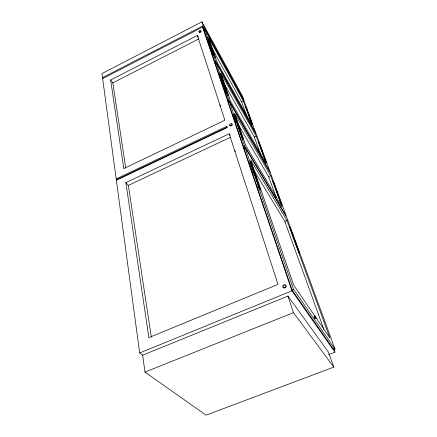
<?xml version="1.0" encoding="UTF-8"?>
<svg xmlns="http://www.w3.org/2000/svg" width="437" height="437" viewBox="0 0 437 437"><rect width="100%" height="100%" fill="white"/><g stroke="black" fill="none" stroke-linecap="round" stroke-linejoin="round"><path stroke-width="0.66" d="M201.932 21.85L203.249 25.712L244.015 100.281L242.59 96.386L201.932 21.85L101.968 73.563L102.52 77.655L103.077 78.37M102.52 77.655L203.249 25.712M215.632 63.655L214.638 61.879L203.566 29.23L204.532 28.733L244.163 101.144L256.109 133.755L215.67 61.36L204.532 28.733M197.404 35.468L224.853 120.246L123.78 168.578L110.637 80.004L197.404 35.468L198.311 37.074M125.725 168.043L112.828 82.893L198.611 38.986M214.638 61.879L215.67 61.36M228.671 102.4L215.031 62.988L216.064 62.469L256.514 134.831L270.285 172.435L229.103 100.685L216.064 62.469M227.994 101.226L229.103 100.685M229.518 101.881L244.556 145.942L286.301 216.146L270.711 173.593L229.518 101.881L228.404 102.416L243.354 146.504L244.054 147.668M246.905 116.548L241.579 101.81L243.338 100.963L208.749 37.91L217.113 62.251L252.22 125.288L243.338 100.963M234.194 116.854L235.319 116.318L234.035 114.101L241.874 137.005L243.169 139.206L235.319 116.318M227.295 127.096L116.816 179.618L116.187 178.919L226.808 126.293L227.218 127.56L116.362 180.241M229.223 133.749L277.992 284.378L148.87 337.61L125.861 182.606L229.223 133.749L230.201 135.35M151.349 337.217L128.352 185.403L230.561 137.24M260.518 154.185L254.307 137.005L256.18 136.131L220.865 73.181L230.392 100.92L266.16 163.465L256.18 136.131M243.354 146.504L244.556 145.942M243.802 147.832L245.004 147.274L286.759 217.424L335.032 349.152L333.759 349.638L291.998 289.868L243.802 147.832L244.496 149.001M237.919 123.868L268.624 176.597L270.629 175.696L281.925 206.635L245.649 145.335L234.691 113.429L270.629 175.696M254.192 170.796L284.848 221.461L287 220.532L329.897 338.025L293.691 285.197L250.614 159.789L287 220.532M291.998 289.868L293.495 289.256L335.032 349.152M203.036 27.919L202.73 27.023L102.651 78.605L139.665 352.97L291.943 290.834L334.944 352.2L328.586 354.626M142.648 355.183L287.961 296.073L328.46 352.173L333.802 367.107L206.078 415.15L144.98 372.084L142.648 355.183L139.665 352.97M144.98 372.084L293.462 312.652L333.802 367.107M125.861 182.606L128.352 185.403M110.637 80.004L112.828 82.893M234.669 150.574L235.325 151.634M219.898 104.946L220.538 106.016M223.815 83.096L254.307 137.005M215.031 62.988L216.025 64.763M212.06 48.392L241.579 101.81M204.341 30.295L202.588 27.11L291.943 290.834M203.566 29.23L204.877 31.622M202.282 26.209L204.03 29.399M314.427 316.645C313.1 314.58 315.733 320.671 315.022 318.032M314.585 316.967L314.891 317.683M334.01 349.638L334.944 352.2M333.294 348.36L333.759 349.638M268.624 176.597L276.168 197.448M284.848 221.461L323.893 329.422M245.004 147.274L293.495 289.256M207.509 39.925L212.595 54.887M219.019 73.793L225.787 93.698M232.905 114.641L235.718 122.917M249.145 162.422L253.247 174.483M257.344 186.55L257.994 188.451M287.961 296.073L293.462 312.652M200.894 30.994A1.098 0.628 -31.6 0 1 200.818 32.01A1.098 0.628 -31.6 0 1 199.414 32.469A1.098 0.628 -31.6 0 1 199.496 31.453M199.709 31.273A1.098 0.628 -31.6 0 1 199.955 31.12M285.312 285.203A1.617 1.393 -34.5 0 1 286.049 286.847A1.617 1.393 -34.5 0 1 284.35 288.049A1.617 1.393 -34.5 0 1 283.029 286.819M283.214 286.06A1.617 1.393 -34.5 0 1 283.455 285.722M284.531 285.126A1.617 1.393 -34.5 0 1 284.935 285.115M231.916 124.108A1.289 0.874 -31.7 0 1 231.949 125.381A1.289 0.874 -31.7 0 1 230.348 125.965A1.289 0.874 -31.7 0 1 230.042 124.796M315.902 318.48L314.7 315.782L315.902 318.48M260.594 190.024L259.272 187.877L250.155 161.226L251.466 163.405L260.594 190.024M299.684 253.444L298.7 251.838L289.452 226.546L290.447 228.19L299.684 253.444M281.958 205.002L280.969 203.325L272.863 181.153L273.852 182.857L281.958 205.002M228.147 95.392L226.879 93.168L220.073 73.269L221.324 75.497L228.147 95.392M266.379 162.438L265.396 160.712L258.234 141.118L259.212 142.861L266.379 162.438M215.059 57.225L213.824 55.002L207.854 37.555L209.072 39.767L215.059 57.225M252.581 124.736L251.608 122.988L245.233 105.546L246.195 107.305L252.581 124.736M199.622 32.103A1.098 0.628 -31.7 0 0 200.905 30.825A1.098 0.628 -31.7 0 0 199.267 31.049A1.098 0.628 -31.7 0 0 199.622 32.103M283.968 287.688A1.617 1.393 -34.5 0 0 285.809 285.612A1.617 1.393 -34.5 0 0 283.198 285.372A1.617 1.393 -34.5 0 0 283.968 287.688M230.479 125.605A1.289 0.874 -31.7 0 0 231.971 124.048A1.289 0.874 -31.7 0 0 229.993 124.146A1.289 0.874 -31.7 0 0 230.479 125.605"/></g></svg>
